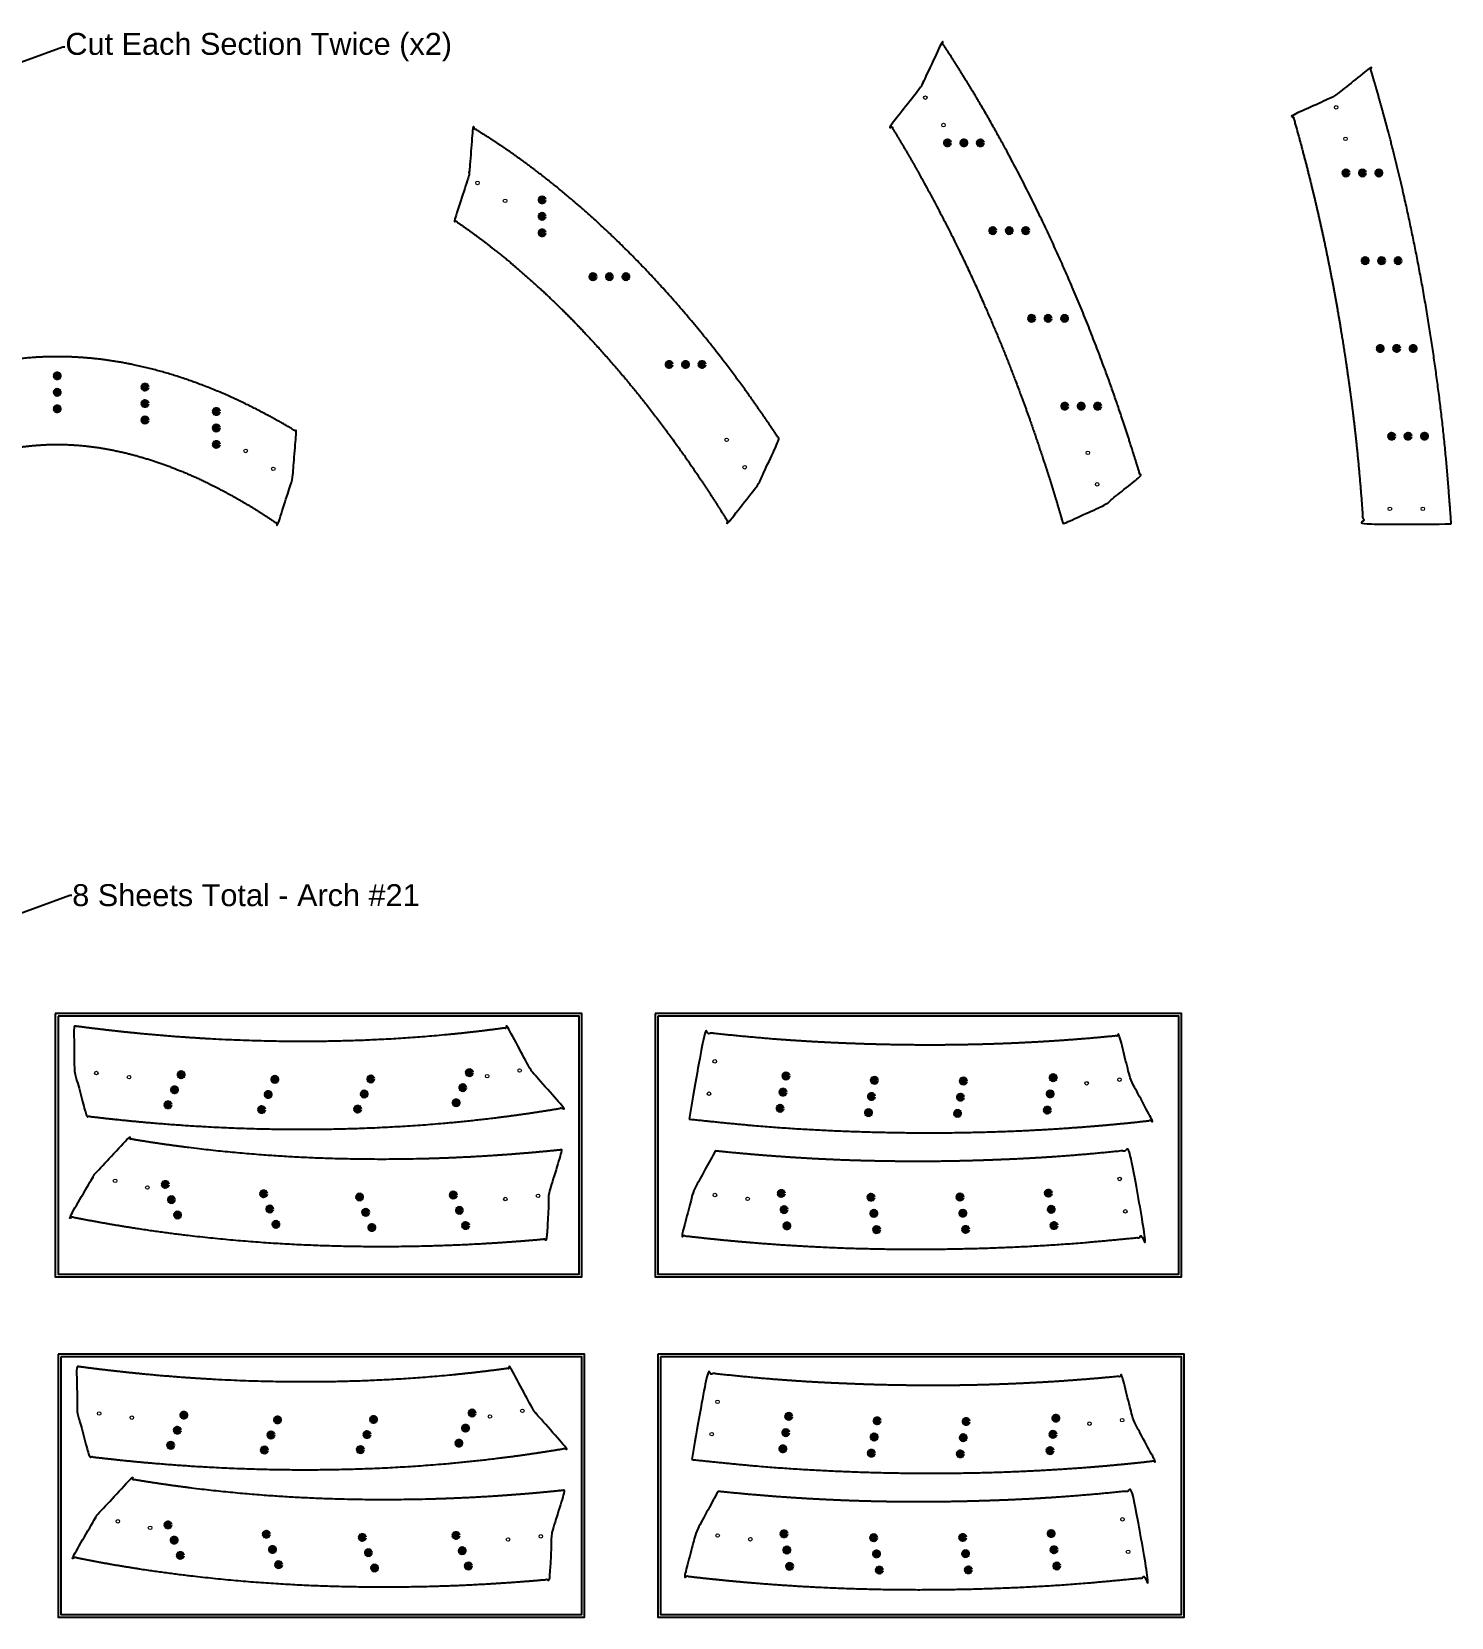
# Model space of a CAD drawing. Header units: inches. Extents: x 13 to 497, y 19 to 601.
# Drawn here: x 237.8 to 496.7, y 19 to 308.1 of the extents above; entities that cross this region are included whole.
import ezdxf
from ezdxf import colors
from ezdxf.entities.mleader import LeaderData, LeaderLine
from ezdxf.math import Vec2, Vec3

# ---------------------------------------------------------------- set-up
doc = ezdxf.new("R2010")
doc.units = ezdxf.units.IN
doc.header["$MEASUREMENT"] = 0
doc.header["$PDMODE"] = 32
doc.header["$PDSIZE"] = 1
for name, color, linetype, lineweight in [('Annotation', 7, 'Continuous', 9), ('Drilling', 3, 'Continuous', 13), ('Engrave', 4, 'Continuous', 50)]:
    doc.layers.add(name, color=color, linetype=linetype, lineweight=lineweight)
doc.layers.add('Cut Sheet', color=1, linetype='Continuous')
doc.styles.get("Standard").update_dxf_attribs({"font": 'Arial.ttf'})

# ---------------------------------------------------------------- blocks, each defined once
blk = doc.blocks.new('*U729')
at = {"layer": 'Engrave'}
blk.add_point((0, 0), dxfattribs=at)
blk = doc.blocks.new('*U730')
at = {"layer": 'Engrave', "color": 0, "linetype": 'ByBlock', "lineweight": -2, "transparency": 16777216}
for p in [(0, 0), (3, 0), (6, 0)]:
    blk.add_blockref('*U729', p, dxfattribs=at)
blk = doc.blocks.new('*U731')
at = {"layer": 'Engrave'}
blk.add_point((0, 0), dxfattribs=at)
blk = doc.blocks.new('*U732')
at = {"layer": 'Engrave', "color": 0, "linetype": 'ByBlock', "lineweight": -2, "transparency": 16777216}
for p in [(0, 0), (3, 0), (6, 0)]:
    blk.add_blockref('*U731', p, dxfattribs=at)
blk = doc.blocks.new('*U733')
at = {"layer": 'Engrave'}
blk.add_point((0, 0), dxfattribs=at)
blk = doc.blocks.new('*U734')
at = {"layer": 'Engrave', "color": 0, "linetype": 'ByBlock', "lineweight": -2, "transparency": 16777216}
for p in [(0, 0), (3, 0), (6, 0)]:
    blk.add_blockref('*U733', p, dxfattribs=at)
blk = doc.blocks.new('*U735')
at = {"layer": 'Engrave'}
blk.add_point((0, 0), dxfattribs=at)
blk = doc.blocks.new('*U736')
at = {"layer": 'Engrave', "color": 0, "linetype": 'ByBlock', "lineweight": -2, "transparency": 16777216}
for p in [(0, 0), (3, 0), (6, 0)]:
    blk.add_blockref('*U735', p, dxfattribs=at)
blk = doc.blocks.new('*U737')
at = {"layer": 'Engrave'}
blk.add_point((0, 0), dxfattribs=at)
blk = doc.blocks.new('*U738')
at = {"layer": 'Engrave', "color": 0, "linetype": 'ByBlock', "lineweight": -2, "transparency": 16777216}
for p in [(0, 0), (3, 0), (6, 0)]:
    blk.add_blockref('*U737', p, dxfattribs=at)
blk = doc.blocks.new('*U739')
at = {"layer": 'Engrave'}
blk.add_point((0, 0), dxfattribs=at)
blk = doc.blocks.new('*U740')
at = {"layer": 'Engrave', "color": 0, "linetype": 'ByBlock', "lineweight": -2, "transparency": 16777216}
for p in [(0, 0), (3, 0), (6, 0)]:
    blk.add_blockref('*U739', p, dxfattribs=at)
blk = doc.blocks.new('*U741')
at = {"layer": 'Engrave'}
blk.add_point((0, 0), dxfattribs=at)
blk = doc.blocks.new('*U742')
at = {"layer": 'Engrave', "color": 0, "linetype": 'ByBlock', "lineweight": -2, "transparency": 16777216}
for p in [(0, 0), (3, 0), (6, 0)]:
    blk.add_blockref('*U741', p, dxfattribs=at)
blk = doc.blocks.new('*U743')
at = {"layer": 'Engrave'}
blk.add_point((0, 0), dxfattribs=at)
blk = doc.blocks.new('*U744')
at = {"layer": 'Engrave', "color": 0, "linetype": 'ByBlock', "lineweight": -2, "transparency": 16777216}
for p in [(0, 0), (3, 0), (6, 0)]:
    blk.add_blockref('*U743', p, dxfattribs=at)
blk = doc.blocks.new('*U745')
at = {"layer": 'Engrave'}
blk.add_point((0, 0), dxfattribs=at)
blk = doc.blocks.new('*U746')
at = {"layer": 'Engrave', "color": 0, "linetype": 'ByBlock', "lineweight": -2, "transparency": 16777216}
for p in [(0, 0), (3, 0), (6, 0)]:
    blk.add_blockref('*U745', p, dxfattribs=at)
blk = doc.blocks.new('*U747')
at = {"layer": 'Engrave'}
blk.add_point((0, 0), dxfattribs=at)
blk = doc.blocks.new('*U748')
at = {"layer": 'Engrave', "color": 0, "linetype": 'ByBlock', "lineweight": -2, "transparency": 16777216}
for p in [(0, 0), (3, 0), (6, 0)]:
    blk.add_blockref('*U747', p, dxfattribs=at)
blk = doc.blocks.new('*U749')
at = {"layer": 'Engrave'}
blk.add_point((0, 0), dxfattribs=at)
blk = doc.blocks.new('*U750')
at = {"layer": 'Engrave', "color": 0, "linetype": 'ByBlock', "lineweight": -2, "transparency": 16777216}
for p in [(0, 0), (3, 0), (6, 0)]:
    blk.add_blockref('*U749', p, dxfattribs=at)
blk = doc.blocks.new('*U751')
at = {"layer": 'Engrave'}
blk.add_point((0, 0), dxfattribs=at)
blk = doc.blocks.new('*U752')
at = {"layer": 'Engrave', "color": 0, "linetype": 'ByBlock', "lineweight": -2, "transparency": 16777216}
for p in [(0, 0), (3, 0), (6, 0)]:
    blk.add_blockref('*U751', p, dxfattribs=at)
blk = doc.blocks.new('*U753')
at = {"layer": 'Engrave'}
blk.add_point((0, 0), dxfattribs=at)
blk = doc.blocks.new('*U754')
at = {"layer": 'Engrave', "color": 0, "linetype": 'ByBlock', "lineweight": -2, "transparency": 16777216}
for p in [(0, 0), (3, 0), (6, 0)]:
    blk.add_blockref('*U753', p, dxfattribs=at)
blk = doc.blocks.new('*U755')
at = {"layer": 'Engrave'}
blk.add_point((0, 0), dxfattribs=at)
blk = doc.blocks.new('*U756')
at = {"layer": 'Engrave', "color": 0, "linetype": 'ByBlock', "lineweight": -2, "transparency": 16777216}
for p in [(0, 0), (3, 0), (6, 0)]:
    blk.add_blockref('*U755', p, dxfattribs=at)
blk = doc.blocks.new('*U757')
at = {"layer": 'Engrave'}
blk.add_point((0, 0), dxfattribs=at)
blk = doc.blocks.new('*U758')
at = {"layer": 'Engrave', "color": 0, "linetype": 'ByBlock', "lineweight": -2, "transparency": 16777216}
for p in [(0, 0), (3, 0), (6, 0)]:
    blk.add_blockref('*U757', p, dxfattribs=at)
blk = doc.blocks.new('*U759')
at = {"layer": 'Engrave'}
blk.add_point((0, 0), dxfattribs=at)
blk = doc.blocks.new('*U760')
at = {"layer": 'Engrave', "color": 0, "linetype": 'ByBlock', "lineweight": -2, "transparency": 16777216}
for p in [(0, 0), (3, 0), (6, 0)]:
    blk.add_blockref('*U759', p, dxfattribs=at)
blk = doc.blocks.new('*U761')
at = {"layer": 'Engrave'}
blk.add_point((0, 0), dxfattribs=at)
blk = doc.blocks.new('*U762')
at = {"layer": 'Engrave', "color": 0, "linetype": 'ByBlock', "lineweight": -2, "transparency": 16777216}
for p in [(0, 0), (3, 0), (6, 0)]:
    blk.add_blockref('*U761', p, dxfattribs=at)
blk = doc.blocks.new('*U763')
at = {"layer": 'Engrave'}
blk.add_point((0, 0), dxfattribs=at)
blk = doc.blocks.new('*U764')
at = {"layer": 'Engrave', "color": 0, "linetype": 'ByBlock', "lineweight": -2, "transparency": 16777216}
for p in [(0, 0), (3, 0), (6, 0)]:
    blk.add_blockref('*U763', p, dxfattribs=at)
blk = doc.blocks.new('*U765')
at = {"layer": 'Engrave'}
blk.add_point((0, 0), dxfattribs=at)
blk = doc.blocks.new('*U766')
at = {"layer": 'Engrave', "color": 0, "linetype": 'ByBlock', "lineweight": -2, "transparency": 16777216}
for p in [(0, 0), (3, 0), (6, 0)]:
    blk.add_blockref('*U765', p, dxfattribs=at)
blk = doc.blocks.new('*U767')
at = {"layer": 'Engrave'}
blk.add_point((0, 0), dxfattribs=at)
blk = doc.blocks.new('*U768')
at = {"layer": 'Engrave', "color": 0, "linetype": 'ByBlock', "lineweight": -2, "transparency": 16777216}
for p in [(0, 0), (3, 0), (6, 0)]:
    blk.add_blockref('*U767', p, dxfattribs=at)
blk = doc.blocks.new('*U769')
at = {"layer": 'Engrave'}
blk.add_point((0, 0), dxfattribs=at)
blk = doc.blocks.new('*U770')
at = {"layer": 'Engrave', "color": 0, "linetype": 'ByBlock', "lineweight": -2, "transparency": 16777216}
for p in [(0, 0), (3, 0), (6, 0)]:
    blk.add_blockref('*U769', p, dxfattribs=at)
blk = doc.blocks.new('*U771')
at = {"layer": 'Engrave'}
blk.add_point((0, 0), dxfattribs=at)
blk = doc.blocks.new('*U772')
at = {"layer": 'Engrave', "color": 0, "linetype": 'ByBlock', "lineweight": -2, "transparency": 16777216}
for p in [(0, 0), (3, 0), (6, 0)]:
    blk.add_blockref('*U771', p, dxfattribs=at)
blk = doc.blocks.new('*U795')
at = {"layer": 'Engrave'}
blk.add_point((0, 0), dxfattribs=at)
blk = doc.blocks.new('*U796')
at = {"layer": 'Engrave', "color": 0, "linetype": 'ByBlock', "lineweight": -2, "transparency": 16777216}
for p in [(0, 0), (3, 0), (6, 0)]:
    blk.add_blockref('*U795', p, dxfattribs=at)
blk = doc.blocks.new('*U797')
at = {"layer": 'Engrave'}
blk.add_point((0, 0), dxfattribs=at)
blk = doc.blocks.new('*U798')
at = {"layer": 'Engrave', "color": 0, "linetype": 'ByBlock', "lineweight": -2, "transparency": 16777216}
for p in [(0, 0), (3, 0), (6, 0)]:
    blk.add_blockref('*U797', p, dxfattribs=at)
blk = doc.blocks.new('*U799')
at = {"layer": 'Engrave'}
blk.add_point((0, 0), dxfattribs=at)
blk = doc.blocks.new('*U800')
at = {"layer": 'Engrave', "color": 0, "linetype": 'ByBlock', "lineweight": -2, "transparency": 16777216}
for p in [(0, 0), (3, 0), (6, 0)]:
    blk.add_blockref('*U799', p, dxfattribs=at)
blk = doc.blocks.new('*U801')
at = {"layer": 'Engrave'}
blk.add_point((0, 0), dxfattribs=at)
blk = doc.blocks.new('*U802')
at = {"layer": 'Engrave', "color": 0, "linetype": 'ByBlock', "lineweight": -2, "transparency": 16777216}
for p in [(0, 0), (3, 0), (6, 0)]:
    blk.add_blockref('*U801', p, dxfattribs=at)
blk = doc.blocks.new('*U803')
at = {"layer": 'Engrave'}
blk.add_point((0, 0), dxfattribs=at)
blk = doc.blocks.new('*U804')
at = {"layer": 'Engrave', "color": 0, "linetype": 'ByBlock', "lineweight": -2, "transparency": 16777216}
for p in [(0, 0), (3, 0), (6, 0)]:
    blk.add_blockref('*U803', p, dxfattribs=at)
blk = doc.blocks.new('*U805')
at = {"layer": 'Engrave'}
blk.add_point((0, 0), dxfattribs=at)
blk = doc.blocks.new('*U806')
at = {"layer": 'Engrave', "color": 0, "linetype": 'ByBlock', "lineweight": -2, "transparency": 16777216}
for p in [(0, 0), (3, 0), (6, 0)]:
    blk.add_blockref('*U805', p, dxfattribs=at)
blk = doc.blocks.new('*U807')
at = {"layer": 'Engrave'}
blk.add_point((0, 0), dxfattribs=at)
blk = doc.blocks.new('*U808')
at = {"layer": 'Engrave', "color": 0, "linetype": 'ByBlock', "lineweight": -2, "transparency": 16777216}
for p in [(0, 0), (3, 0), (6, 0)]:
    blk.add_blockref('*U807', p, dxfattribs=at)
blk = doc.blocks.new('*U809')
at = {"layer": 'Engrave'}
blk.add_point((0, 0), dxfattribs=at)
blk = doc.blocks.new('*U810')
at = {"layer": 'Engrave', "color": 0, "linetype": 'ByBlock', "lineweight": -2, "transparency": 16777216}
for p in [(0, 0), (3, 0), (6, 0)]:
    blk.add_blockref('*U809', p, dxfattribs=at)
blk = doc.blocks.new('*U811')
at = {"layer": 'Engrave'}
blk.add_point((0, 0), dxfattribs=at)
blk = doc.blocks.new('*U812')
at = {"layer": 'Engrave', "color": 0, "linetype": 'ByBlock', "lineweight": -2, "transparency": 16777216}
for p in [(0, 0), (3, 0), (6, 0)]:
    blk.add_blockref('*U811', p, dxfattribs=at)
blk = doc.blocks.new('*U813')
at = {"layer": 'Engrave'}
blk.add_point((0, 0), dxfattribs=at)
blk = doc.blocks.new('*U814')
at = {"layer": 'Engrave', "color": 0, "linetype": 'ByBlock', "lineweight": -2, "transparency": 16777216}
for p in [(0, 0), (3, 0), (6, 0)]:
    blk.add_blockref('*U813', p, dxfattribs=at)
blk = doc.blocks.new('*U815')
at = {"layer": 'Engrave'}
blk.add_point((0, 0), dxfattribs=at)
blk = doc.blocks.new('*U816')
at = {"layer": 'Engrave', "color": 0, "linetype": 'ByBlock', "lineweight": -2, "transparency": 16777216}
for p in [(0, 0), (3, 0), (6, 0)]:
    blk.add_blockref('*U815', p, dxfattribs=at)
blk = doc.blocks.new('*U817')
at = {"layer": 'Engrave'}
blk.add_point((0, 0), dxfattribs=at)
blk = doc.blocks.new('*U818')
at = {"layer": 'Engrave', "color": 0, "linetype": 'ByBlock', "lineweight": -2, "transparency": 16777216}
for p in [(0, 0), (3, 0), (6, 0)]:
    blk.add_blockref('*U817', p, dxfattribs=at)
blk = doc.blocks.new('*U819')
at = {"layer": 'Engrave'}
blk.add_point((0, 0), dxfattribs=at)
blk = doc.blocks.new('*U820')
at = {"layer": 'Engrave', "color": 0, "linetype": 'ByBlock', "lineweight": -2, "transparency": 16777216}
for p in [(0, 0), (3, 0), (6, 0)]:
    blk.add_blockref('*U819', p, dxfattribs=at)
blk = doc.blocks.new('*U821')
at = {"layer": 'Engrave'}
blk.add_point((0, 0), dxfattribs=at)
blk = doc.blocks.new('*U822')
at = {"layer": 'Engrave', "color": 0, "linetype": 'ByBlock', "lineweight": -2, "transparency": 16777216}
for p in [(0, 0), (3, 0), (6, 0)]:
    blk.add_blockref('*U821', p, dxfattribs=at)
blk = doc.blocks.new('*U823')
at = {"layer": 'Engrave'}
blk.add_point((0, 0), dxfattribs=at)
blk = doc.blocks.new('*U824')
at = {"layer": 'Engrave', "color": 0, "linetype": 'ByBlock', "lineweight": -2, "transparency": 16777216}
for p in [(0, 0), (3, 0), (6, 0)]:
    blk.add_blockref('*U823', p, dxfattribs=at)
blk = doc.blocks.new('*U825')
at = {"layer": 'Engrave'}
blk.add_point((0, 0), dxfattribs=at)
blk = doc.blocks.new('*U826')
at = {"layer": 'Engrave', "color": 0, "linetype": 'ByBlock', "lineweight": -2, "transparency": 16777216}
for p in [(0, 0), (3, 0), (6, 0)]:
    blk.add_blockref('*U825', p, dxfattribs=at)
blk = doc.blocks.new('*U849')
at = {"layer": 'Engrave'}
blk.add_point((0, 0), dxfattribs=at)
blk = doc.blocks.new('*U850')
at = {"layer": 'Engrave', "color": 0, "linetype": 'ByBlock', "lineweight": -2, "transparency": 16777216}
for p in [(0, 0), (3, 0), (6, 0)]:
    blk.add_blockref('*U849', p, dxfattribs=at)
blk = doc.blocks.new('*U851')
at = {"layer": 'Engrave'}
blk.add_point((0, 0), dxfattribs=at)
blk = doc.blocks.new('*U852')
at = {"layer": 'Engrave', "color": 0, "linetype": 'ByBlock', "lineweight": -2, "transparency": 16777216}
for p in [(0, 0), (3, 0), (6, 0)]:
    blk.add_blockref('*U851', p, dxfattribs=at)
blk = doc.blocks.new('*U853')
at = {"layer": 'Engrave'}
blk.add_point((0, 0), dxfattribs=at)
blk = doc.blocks.new('*U854')
at = {"layer": 'Engrave', "color": 0, "linetype": 'ByBlock', "lineweight": -2, "transparency": 16777216}
for p in [(0, 0), (3, 0), (6, 0)]:
    blk.add_blockref('*U853', p, dxfattribs=at)
blk = doc.blocks.new('*U855')
at = {"layer": 'Engrave'}
blk.add_point((0, 0), dxfattribs=at)
blk = doc.blocks.new('*U856')
at = {"layer": 'Engrave', "color": 0, "linetype": 'ByBlock', "lineweight": -2, "transparency": 16777216}
for p in [(0, 0), (3, 0), (6, 0)]:
    blk.add_blockref('*U855', p, dxfattribs=at)
blk = doc.blocks.new('*U857')
at = {"layer": 'Engrave'}
blk.add_point((0, 0), dxfattribs=at)
blk = doc.blocks.new('*U858')
at = {"layer": 'Engrave', "color": 0, "linetype": 'ByBlock', "lineweight": -2, "transparency": 16777216}
for p in [(0, 0), (3, 0), (6, 0)]:
    blk.add_blockref('*U857', p, dxfattribs=at)
blk = doc.blocks.new('*U859')
at = {"layer": 'Engrave'}
blk.add_point((0, 0), dxfattribs=at)
blk = doc.blocks.new('*U860')
at = {"layer": 'Engrave', "color": 0, "linetype": 'ByBlock', "lineweight": -2, "transparency": 16777216}
for p in [(0, 0), (3, 0), (6, 0)]:
    blk.add_blockref('*U859', p, dxfattribs=at)
blk = doc.blocks.new('*U861')
at = {"layer": 'Engrave'}
blk.add_point((0, 0), dxfattribs=at)
blk = doc.blocks.new('*U862')
at = {"layer": 'Engrave', "color": 0, "linetype": 'ByBlock', "lineweight": -2, "transparency": 16777216}
for p in [(0, 0), (3, 0), (6, 0)]:
    blk.add_blockref('*U861', p, dxfattribs=at)
blk = doc.blocks.new('*U863')
at = {"layer": 'Engrave'}
blk.add_point((0, 0), dxfattribs=at)
blk = doc.blocks.new('*U864')
at = {"layer": 'Engrave', "color": 0, "linetype": 'ByBlock', "lineweight": -2, "transparency": 16777216}
for p in [(0, 0), (3, 0), (6, 0)]:
    blk.add_blockref('*U863', p, dxfattribs=at)

msp = doc.modelspace()

# ---------------------------------------------------------------- linework, layer by layer
for points, weights, knots in [([(399.9, 297.95), (399.95, 298.01), (399.99, 298.07), (400.02, 298.14), (401.27, 300.81), (402.52, 303.48), (403.76, 306.16), (407.24, 300.88), (413.05, 291.29), (421.03, 276.11), (427.62, 261.71), (433.9, 245.84), (437.73, 234.49), (439.76, 227.82), (440.01, 226.99), (437.86, 225.28), (435.72, 223.58), (433.57, 221.88), (433.5, 221.83), (433.44, 221.78), (433.36, 221.75), (430.87, 220.61), (428.37, 219.47), (425.88, 218.33), (425.15, 220.87), (424.4, 223.4), (421.66, 232.15), (419.53, 238.31), (411.96, 258.15), (405.74, 271.5), (397.19, 286.46), (395.84, 288.73), (394.46, 290.97), (396.27, 293.3), (398.09, 295.62), (399.9, 297.95)], [1, 0.995781402506, 0.995781402506, 1, 1, 1, 1, 1, 1, 1, 1, 1, 1, 1, 1, 1, 1, 1, 0.995129657293, 0.995129657293, 1, 1, 1, 1, 1, 1, 1, 1, 1, 1, 1, 1, 1, 1, 1, 1], [0, 0, 0, 0, 0.225115, 0.225115, 0.225115, 1.225115, 1.225115, 1.225115, 31.127577, 54.258525, 82.40915, 106.071699, 135.020529, 139.104481, 139.104481, 139.104481, 140.104481, 140.104481, 140.104481, 140.34638, 140.34638, 140.34638, 141.34638, 141.34638, 141.34638, 154.451564, 154.451564, 186.87255, 186.87255, 260.215831, 260.215831, 273.495804, 273.495804, 273.495804, 274.495804, 274.495804, 274.495804, 274.495804]), ([(496.66, 218.33), (491.31, 218.33), (485.97, 218.33), (480.62, 218.33), (480.42, 220.97), (480.23, 223.58), (479.91, 227.29), (479.81, 228.43), (479.58, 230.82), (479.45, 232.07), (479.18, 234.58), (479.04, 235.83), (478.66, 239.03), (478.41, 240.98), (477.7, 246.2), (477.22, 249.45), (476.17, 255.93), (475.6, 259.16), (474.38, 265.59), (473.72, 268.8), (472.32, 275.2), (471.57, 278.38), (469.84, 285.34), (468.83, 289.1), (467.76, 292.84), (470.26, 293.98), (472.75, 295.12), (475.24, 296.27), (475.32, 296.3), (475.39, 296.34), (475.45, 296.39), (477.6, 298.1), (479.75, 299.8), (481.89, 301.51), (483.13, 297.38), (485.69, 288.24), (488.9, 274.73), (491.75, 260.2), (493.95, 246.08), (495.66, 231.84), (496.33, 222.75), (496.66, 218.33)], [1, 1, 1, 1, 1, 1, 1, 1, 1, 1, 1, 1, 1, 1, 1, 1, 1, 1, 1, 1, 1, 1, 1, 1, 1, 1, 1, 1, 0.995129657293, 0.995129657293, 1, 1, 1, 1, 1, 1, 1, 1, 1, 1, 1, 1], [0, 0, 0, 0, 1, 1, 1, 13.616867, 13.616867, 19.307317, 19.307317, 25.593788, 25.593788, 31.880259, 31.880259, 41.569692, 41.569692, 57.780185, 57.780185, 73.990678, 73.990678, 90.201171, 90.201171, 106.411663, 106.411663, 125.727465, 125.727465, 125.727465, 126.727465, 126.727465, 126.727465, 126.969365, 126.969365, 126.969365, 127.969365, 127.969365, 127.969365, 148.346557, 172.92134, 193.688584, 218.413529, 240.600613, 261.573956, 261.573956, 261.573956, 261.573956]), ([(317.52, 281.84), (317.55, 281.91), (317.56, 281.99), (317.57, 282.06), (317.8, 284.9), (318.02, 287.74), (318.25, 290.57), (320.12, 289.44), (325.31, 286.1), (333.19, 280.22), (343.44, 271.33), (353.82, 260.66), (364.34, 247.87), (370.74, 238.89), (373.92, 234.09), (374.14, 233.75), (372.89, 231.08), (371.64, 228.41), (370.39, 225.74), (370.36, 225.67), (370.32, 225.61), (370.28, 225.55), (368.46, 223.22), (366.65, 220.9), (364.84, 218.57), (362.41, 222.51), (359.89, 226.38), (353.12, 236.08), (348.72, 241.78), (341.16, 250.54), (338.15, 253.79), (331.94, 259.98), (328.74, 262.93), (323.65, 267.2), (321.84, 268.65), (318.33, 271.31), (316.62, 272.54), (314.9, 273.71), (315.77, 276.42), (316.65, 279.13), (317.52, 281.84)], [1, 0.995471879, 0.995471879, 1, 1, 1, 1, 1, 1, 1, 1, 1, 1, 1, 1, 1, 1, 1, 1, 0.995781402506, 0.995781402506, 1, 1, 1, 1, 1, 1, 1, 1, 1, 1, 1, 1, 1, 1, 1, 1, 1, 1, 1, 1], [0, 0, 0, 0, 0.233236, 0.233236, 0.233236, 1.233236, 1.233236, 1.233236, 11.587545, 30.418275, 47.728379, 75.804449, 100.760468, 126.079533, 127.996088, 127.996088, 127.996088, 128.996088, 128.996088, 128.996088, 129.221203, 129.221203, 129.221203, 130.221203, 130.221203, 130.221203, 153.544152, 153.544152, 190.147074, 190.147074, 212.920971, 212.920971, 235.694868, 235.694868, 247.894279, 247.894279, 259.123936, 259.123936, 259.123936, 260.123936, 260.123936, 260.123936, 260.123936]), ([(201.55, 226.84), (201.54, 226.92), (201.53, 226.99), (201.51, 227.07), (200.63, 229.77), (199.75, 232.48), (198.88, 235.19), (200.91, 236.42), (206.08, 239.34), (213.82, 242.93), (223.49, 246.32), (232.6, 248.33), (239.49, 248.81), (242.28, 248.83), (242.47, 248.83), (242.66, 248.83), (245.45, 248.81), (252.34, 248.33), (261.45, 246.32), (271.13, 242.93), (278.86, 239.34), (284.03, 236.42), (286.07, 235.19), (285.84, 232.35), (285.61, 229.51), (285.39, 226.68), (285.38, 226.6), (285.36, 226.52), (285.34, 226.45), (284.46, 223.74), (283.59, 221.04), (282.71, 218.33), (282.56, 218.43), (282.41, 218.53), (278.95, 220.86), (275.57, 222.89), (268.67, 226.47), (265.17, 228.02), (258.14, 230.51), (254.6, 231.47), (249.75, 232.3), (248.4, 232.48), (245.69, 232.73), (244.33, 232.81), (242.81, 232.83), (242.64, 232.83), (242.47, 232.83), (242.3, 232.83), (242.13, 232.83), (240.61, 232.81), (239.26, 232.73), (236.55, 232.48), (235.19, 232.3), (230.34, 231.47), (226.8, 230.51), (219.77, 228.02), (216.27, 226.47), (209.38, 222.89), (205.99, 220.86), (202.53, 218.53), (202.38, 218.43), (202.23, 218.33), (202, 221.16), (201.78, 224), (201.55, 226.84)], [1, 0.995471879, 0.995471879, 1, 1, 1, 1, 1, 1, 1, 1, 1, 1, 1, 1, 1, 1, 1, 1, 1, 1, 1, 1, 1, 1, 1, 0.995471879, 0.995471879, 1, 1, 1, 1, 1, 1, 1, 1, 1, 1, 1, 1, 1, 1, 1, 1, 1, 1, 1, 1, 1, 1, 1, 1, 1, 1, 1, 1, 1, 1, 1, 1, 1, 1, 1, 1, 1], [0, 0, 0, 0, 0.233236, 0.233236, 0.233236, 1.233236, 1.233236, 1.233236, 12.507361, 29.295636, 41.547369, 60.980989, 73.259503, 74.171968, 74.171968, 74.171968, 75.084434, 87.362947, 106.796567, 119.0483, 135.836575, 147.1107, 147.1107, 147.1107, 148.1107, 148.1107, 148.1107, 148.343936, 148.343936, 148.343936, 149.343936, 149.343936, 149.343936, 150.313691, 150.313691, 171.830963, 171.830963, 193.348235, 193.348235, 214.865506, 214.865506, 223.302865, 223.302865, 231.740223, 231.740223, 232.792161, 232.792161, 232.792161, 233.8441, 233.8441, 242.281458, 242.281458, 250.718817, 250.718817, 272.236088, 272.236088, 293.75336, 293.75336, 315.270632, 315.270632, 316.240387, 316.240387, 316.240387, 317.240387, 317.240387, 317.240387, 317.240387]), ([(328.86, 118.72), (328.89, 118.66), (328.93, 118.6), (328.98, 118.54), (330.93, 116.33), (332.88, 114.11), (334.83, 111.9), (328.6, 110.83), (317.49, 109.34), (300.38, 108.11), (284.55, 107.83), (267.49, 108.43), (255.56, 109.46), (248.63, 110.28), (247.77, 110.38), (247.07, 113.03), (246.37, 115.68), (245.67, 118.33), (245.65, 118.41), (245.63, 118.49), (245.63, 118.57), (245.59, 121.31), (245.54, 124.06), (245.49, 126.8), (248.11, 126.45), (250.73, 126.13), (259.85, 125.13), (266.35, 124.62), (287.56, 123.61), (302.28, 123.96), (319.41, 125.81), (322.03, 126.14), (324.64, 126.5), (326.05, 123.91), (327.45, 121.32), (328.86, 118.72)], [1, 0.995781402506, 0.995781402506, 1, 1, 1, 1, 1, 1, 1, 1, 1, 1, 1, 1, 1, 1, 1, 0.995129657293, 0.995129657293, 1, 1, 1, 1, 1, 1, 1, 1, 1, 1, 1, 1, 1, 1, 1, 1], [0, 0, 0, 0, 0.225115, 0.225115, 0.225115, 1.225115, 1.225115, 1.225115, 31.127577, 54.258525, 82.40915, 106.071699, 135.020529, 139.104481, 139.104481, 139.104481, 140.104481, 140.104481, 140.104481, 140.34638, 140.34638, 140.34638, 141.34638, 141.34638, 141.34638, 154.451564, 154.451564, 186.87255, 186.87255, 260.215831, 260.215831, 273.495804, 273.495804, 273.495804, 274.495804, 274.495804, 274.495804, 274.495804]), ([(357.67, 109.82), (358.62, 115.08), (359.57, 120.35), (360.52, 125.61), (363.15, 125.33), (365.75, 125.07), (369.46, 124.72), (370.6, 124.62), (372.99, 124.41), (374.24, 124.32), (376.76, 124.14), (378.02, 124.06), (381.24, 123.87), (383.2, 123.77), (388.46, 123.54), (391.75, 123.44), (398.31, 123.32), (401.59, 123.3), (408.13, 123.37), (411.41, 123.44), (417.95, 123.69), (421.22, 123.86), (428.38, 124.33), (432.26, 124.66), (436.13, 125.05), (436.81, 122.39), (437.49, 119.73), (438.17, 117.08), (438.19, 117), (438.22, 116.92), (438.26, 116.85), (439.56, 114.43), (440.85, 112.02), (442.15, 109.6), (437.87, 109.11), (428.42, 108.22), (414.55, 107.46), (399.75, 107.23), (385.46, 107.57), (371.14, 108.41), (362.08, 109.36), (357.67, 109.82)], [1, 1, 1, 1, 1, 1, 1, 1, 1, 1, 1, 1, 1, 1, 1, 1, 1, 1, 1, 1, 1, 1, 1, 1, 1, 1, 1, 1, 0.995129657293, 0.995129657293, 1, 1, 1, 1, 1, 1, 1, 1, 1, 1, 1, 1], [0, 0, 0, 0, 1, 1, 1, 13.616867, 13.616867, 19.307317, 19.307317, 25.593788, 25.593788, 31.880259, 31.880259, 41.569692, 41.569692, 57.780185, 57.780185, 73.990678, 73.990678, 90.201171, 90.201171, 106.411663, 106.411663, 125.727465, 125.727465, 125.727465, 126.727465, 126.727465, 126.727465, 126.969365, 126.969365, 126.969365, 127.969365, 127.969365, 127.969365, 148.346557, 172.92134, 193.688584, 218.413529, 240.600613, 261.573956, 261.573956, 261.573956, 261.573956]), ([(249.35, 99.84), (249.29, 99.79), (249.25, 99.73), (249.21, 99.66), (247.73, 97.11), (246.25, 94.56), (244.77, 92.01), (250.96, 90.76), (262.03, 88.95), (279.09, 87.21), (294.91, 86.47), (311.97, 86.57), (323.94, 87.25), (330.89, 87.86), (331.75, 87.94), (331.87, 90.68), (332, 93.42), (332.13, 96.16), (332.13, 96.24), (332.14, 96.32), (332.17, 96.39), (332.95, 99.02), (333.73, 101.65), (334.5, 104.28), (331.88, 104.01), (329.25, 103.77), (320.11, 103.04), (313.6, 102.71), (292.36, 102.33), (277.66, 103.11), (260.59, 105.47), (257.98, 105.87), (255.38, 106.31), (253.37, 104.15), (251.36, 102), (249.35, 99.84)], [1, 0.995781402506, 0.995781402506, 1, 1, 1, 1, 1, 1, 1, 1, 1, 1, 1, 1, 1, 1, 1, 0.995129657293, 0.995129657293, 1, 1, 1, 1, 1, 1, 1, 1, 1, 1, 1, 1, 1, 1, 1, 1], [0, 0, 0, 0, 0.225115, 0.225115, 0.225115, 1.225115, 1.225115, 1.225115, 31.127577, 54.258525, 82.40915, 106.071699, 135.020529, 139.104481, 139.104481, 139.104481, 140.104481, 140.104481, 140.104481, 140.34638, 140.34638, 140.34638, 141.34638, 141.34638, 141.34638, 154.451564, 154.451564, 186.87255, 186.87255, 260.215831, 260.215831, 273.495804, 273.495804, 273.495804, 274.495804, 274.495804, 274.495804, 274.495804]), ([(362.46, 104.02), (366.33, 103.61), (370.21, 103.27), (377.36, 102.75), (380.63, 102.57), (387.17, 102.28), (390.45, 102.19), (396.99, 102.09), (400.27, 102.08), (406.83, 102.16), (410.12, 102.25), (415.38, 102.45), (417.34, 102.53), (420.56, 102.71), (421.82, 102.78), (424.34, 102.94), (425.59, 103.03), (427.99, 103.22), (429.13, 103.32), (432.84, 103.64), (435.44, 103.9), (438.08, 104.16), (438.99, 98.89), (439.91, 93.62), (440.83, 88.35), (436.42, 87.92), (427.35, 87.02), (413.03, 86.26), (398.73, 86), (383.94, 86.31), (370.08, 87.15), (360.63, 88.1), (356.35, 88.61), (357.05, 91.27), (357.74, 93.92), (358.44, 96.57), (358.46, 96.65), (358.49, 96.72), (358.53, 96.8), (359.84, 99.2), (361.15, 101.61), (362.46, 104.02)], [1, 1, 1, 1, 1, 1, 1, 1, 1, 1, 1, 1, 1, 1, 1, 1, 1, 1, 1, 1, 1, 1, 1, 1, 1, 1, 1, 1, 1, 1, 1, 1, 1, 1, 1, 1, 0.995129657293, 0.995129657293, 1, 1, 1, 1], [0, 0, 0, 0, 19.315802, 19.315802, 35.526294, 35.526294, 51.736787, 51.736787, 67.94728, 67.94728, 84.157773, 84.157773, 93.847206, 93.847206, 100.133677, 100.133677, 106.420148, 106.420148, 112.110598, 112.110598, 124.727465, 124.727465, 124.727465, 125.727465, 125.727465, 125.727465, 146.700808, 168.887893, 193.612837, 214.380081, 238.954865, 259.332057, 259.332057, 259.332057, 260.332057, 260.332057, 260.332057, 260.573956, 260.573956, 260.573956, 261.573956, 261.573956, 261.573956, 261.573956]), ([(329.36, 56.65), (329.39, 56.59), (329.43, 56.52), (329.48, 56.47), (331.43, 54.25), (333.38, 52.04), (335.33, 49.83), (329.1, 48.76), (317.99, 47.27), (300.88, 46.03), (285.05, 45.76), (267.99, 46.36), (256.06, 47.39), (249.13, 48.2), (248.27, 48.31), (247.57, 50.96), (246.87, 53.61), (246.17, 56.26), (246.15, 56.34), (246.13, 56.42), (246.13, 56.5), (246.09, 59.24), (246.04, 61.98), (245.99, 64.73), (248.61, 64.38), (251.23, 64.06), (260.35, 63.06), (266.85, 62.54), (288.06, 61.54), (302.78, 61.89), (319.91, 63.74), (322.53, 64.06), (325.14, 64.43), (326.55, 61.84), (327.95, 59.24), (329.36, 56.65)], [1, 0.995781402506, 0.995781402506, 1, 1, 1, 1, 1, 1, 1, 1, 1, 1, 1, 1, 1, 1, 1, 0.995129657293, 0.995129657293, 1, 1, 1, 1, 1, 1, 1, 1, 1, 1, 1, 1, 1, 1, 1, 1], [0, 0, 0, 0, 0.225115, 0.225115, 0.225115, 1.225115, 1.225115, 1.225115, 31.127577, 54.258525, 82.40915, 106.071699, 135.020529, 139.104481, 139.104481, 139.104481, 140.104481, 140.104481, 140.104481, 140.34638, 140.34638, 140.34638, 141.34638, 141.34638, 141.34638, 154.451564, 154.451564, 186.87255, 186.87255, 260.215831, 260.215831, 273.495804, 273.495804, 273.495804, 274.495804, 274.495804, 274.495804, 274.495804]), ([(358.17, 47.75), (359.12, 53.01), (360.07, 58.27), (361.02, 63.54), (363.65, 63.26), (366.25, 62.99), (369.96, 62.64), (371.1, 62.54), (373.49, 62.34), (374.74, 62.24), (377.26, 62.07), (378.52, 61.98), (381.74, 61.79), (383.7, 61.7), (388.96, 61.47), (392.25, 61.36), (398.81, 61.25), (402.09, 61.23), (408.63, 61.29), (411.91, 61.37), (418.45, 61.62), (421.72, 61.79), (428.88, 62.26), (432.76, 62.58), (436.63, 62.97), (437.31, 60.32), (437.99, 57.66), (438.67, 55), (438.69, 54.92), (438.72, 54.85), (438.76, 54.78), (440.06, 52.36), (441.35, 49.94), (442.65, 47.53), (438.37, 47.04), (428.92, 46.14), (415.05, 45.39), (400.25, 45.16), (385.96, 45.5), (371.64, 46.34), (362.58, 47.29), (358.17, 47.75)], [1, 1, 1, 1, 1, 1, 1, 1, 1, 1, 1, 1, 1, 1, 1, 1, 1, 1, 1, 1, 1, 1, 1, 1, 1, 1, 1, 1, 0.995129657293, 0.995129657293, 1, 1, 1, 1, 1, 1, 1, 1, 1, 1, 1, 1], [0, 0, 0, 0, 1, 1, 1, 13.616867, 13.616867, 19.307317, 19.307317, 25.593788, 25.593788, 31.880259, 31.880259, 41.569692, 41.569692, 57.780185, 57.780185, 73.990678, 73.990678, 90.201171, 90.201171, 106.411663, 106.411663, 125.727465, 125.727465, 125.727465, 126.727465, 126.727465, 126.727465, 126.969365, 126.969365, 126.969365, 127.969365, 127.969365, 127.969365, 148.346557, 172.92134, 193.688584, 218.413529, 240.600613, 261.573956, 261.573956, 261.573956, 261.573956]), ([(249.85, 37.77), (249.79, 37.71), (249.75, 37.65), (249.71, 37.59), (248.23, 35.04), (246.75, 32.49), (245.27, 29.94), (251.46, 28.68), (262.53, 26.88), (279.59, 25.13), (295.41, 24.4), (312.47, 24.5), (324.44, 25.18), (331.39, 25.79), (332.25, 25.86), (332.37, 28.6), (332.5, 31.34), (332.63, 34.08), (332.63, 34.16), (332.64, 34.24), (332.67, 34.32), (333.45, 36.95), (334.23, 39.58), (335, 42.21), (332.38, 41.94), (329.75, 41.69), (320.61, 40.96), (314.1, 40.64), (292.86, 40.26), (278.16, 41.04), (261.09, 43.39), (258.48, 43.79), (255.88, 44.24), (253.87, 42.08), (251.86, 39.92), (249.85, 37.77)], [1, 0.995781402506, 0.995781402506, 1, 1, 1, 1, 1, 1, 1, 1, 1, 1, 1, 1, 1, 1, 1, 0.995129657293, 0.995129657293, 1, 1, 1, 1, 1, 1, 1, 1, 1, 1, 1, 1, 1, 1, 1, 1], [0, 0, 0, 0, 0.225115, 0.225115, 0.225115, 1.225115, 1.225115, 1.225115, 31.127577, 54.258525, 82.40915, 106.071699, 135.020529, 139.104481, 139.104481, 139.104481, 140.104481, 140.104481, 140.104481, 140.34638, 140.34638, 140.34638, 141.34638, 141.34638, 141.34638, 154.451564, 154.451564, 186.87255, 186.87255, 260.215831, 260.215831, 273.495804, 273.495804, 273.495804, 274.495804, 274.495804, 274.495804, 274.495804]), ([(362.96, 41.95), (366.83, 41.54), (370.71, 41.19), (377.86, 40.68), (381.13, 40.49), (387.67, 40.21), (390.95, 40.11), (397.49, 40.01), (400.77, 40.01), (407.33, 40.09), (410.62, 40.18), (415.88, 40.37), (417.84, 40.46), (421.06, 40.63), (422.32, 40.71), (424.84, 40.87), (426.09, 40.96), (428.49, 41.15), (429.63, 41.24), (433.34, 41.57), (435.94, 41.82), (438.58, 42.09), (439.49, 36.82), (440.41, 31.55), (441.33, 26.28), (436.92, 25.84), (427.85, 24.95), (413.53, 24.19), (399.23, 23.93), (384.44, 24.24), (370.58, 25.08), (361.13, 26.03), (356.85, 26.54), (357.55, 29.19), (358.24, 31.85), (358.94, 34.5), (358.96, 34.58), (358.99, 34.65), (359.03, 34.72), (360.34, 37.13), (361.65, 39.54), (362.96, 41.95)], [1, 1, 1, 1, 1, 1, 1, 1, 1, 1, 1, 1, 1, 1, 1, 1, 1, 1, 1, 1, 1, 1, 1, 1, 1, 1, 1, 1, 1, 1, 1, 1, 1, 1, 1, 1, 0.995129657293, 0.995129657293, 1, 1, 1, 1], [0, 0, 0, 0, 19.315802, 19.315802, 35.526294, 35.526294, 51.736787, 51.736787, 67.94728, 67.94728, 84.157773, 84.157773, 93.847206, 93.847206, 100.133677, 100.133677, 106.420148, 106.420148, 112.110598, 112.110598, 124.727465, 124.727465, 124.727465, 125.727465, 125.727465, 125.727465, 146.700808, 168.887893, 193.612837, 214.380081, 238.954865, 259.332057, 259.332057, 259.332057, 260.332057, 260.332057, 260.332057, 260.573956, 260.573956, 260.573956, 261.573956, 261.573956, 261.573956, 261.573956])]:
    msp.add_rational_spline(points, weights, degree=3, knots=knots)
at = {"layer": 'Cut Sheet'}
for points in [[(242.12, 129.06), (242.12, 81.06), (338.12, 81.06), (338.12, 129.06)], [(242.62, 128.56), (242.62, 81.56), (337.62, 81.56), (337.62, 128.56)], [(351.47, 129.06), (351.47, 81.06), (447.47, 81.06), (447.47, 129.06)], [(351.97, 128.56), (351.97, 81.56), (446.97, 81.56), (446.97, 128.56)], [(242.62, 66.99), (242.62, 18.99), (338.62, 18.99), (338.62, 66.99)], [(351.97, 66.99), (351.97, 18.99), (447.97, 18.99), (447.97, 66.99)], [(243.12, 66.49), (243.12, 19.49), (338.12, 19.49), (338.12, 66.49)], [(352.47, 66.49), (352.47, 19.49), (447.47, 19.49), (447.47, 66.49)]]:
    msp.add_lwpolyline(points, close=True, dxfattribs=at)
at = {"layer": 'Drilling'}
for centre, radius in [((400.77, 296.06), 0.323), ((475.68, 294.3), 0.323), ((404.07, 291.05), 0.323), ((477.37, 288.54), 0.323), ((319.09, 280.51), 0.323), ((324.13, 277.25), 0.323), ((276.83, 231.65), 0.323), ((364.53, 233.67), 0.323), ((430.4, 231.29), 0.323), ((281.87, 228.39), 0.323), ((367.83, 228.67), 0.323), ((432.1, 225.54), 0.323), ((485.47, 221.08), 0.323), ((491.47, 221.08), 0.323), ((249.61, 118.21), 0.322), ((326.78, 118.69), 0.322), ((362.36, 120.35), 0.323), ((255.56, 117.47), 0.322), ((320.87, 117.66), 0.322), ((430.19, 116.35), 0.323), ((436.16, 117), 0.323), ((361.3, 114.45), 0.323), ((253.02, 98.56), 0.323), ((436.2, 98.91), 0.323), ((258.9, 97.36), 0.323), ((324.17, 95.25), 0.323), ((330.14, 95.82), 0.323), ((362.39, 95.98), 0.323), ((368.35, 95.29), 0.323), ((437.23, 93), 0.323), ((362.86, 58.28), 0.323), ((250.11, 56.14), 0.322), ((256.06, 55.39), 0.322), ((321.37, 55.59), 0.322), ((327.28, 56.62), 0.322), ((436.66, 54.92), 0.323), ((361.8, 52.37), 0.323), ((430.69, 54.28), 0.323), ((253.52, 36.49), 0.323), ((259.4, 35.29), 0.323), ((436.7, 36.84), 0.323), ((324.67, 33.18), 0.323), ((330.64, 33.75), 0.323), ((362.89, 33.9), 0.323), ((368.85, 33.22), 0.323), ((437.73, 30.93), 0.323)]:
    msp.add_circle(centre, radius, dxfattribs=at)

# ---------------------------------------------------------------- block references
at = {"layer": 'Engrave', "xscale": -1}
for name, p in [('*U748', (410.79, 287.81)), ('*U756', (483.46, 282.33)), ('*U746', (419.06, 271.81)), ('*U754', (486.96, 266.33)), ('*U738', (346.16, 263.41)), ('*U744', (426.14, 255.81)), ('*U752', (489.71, 250.33)), ('*U736', (360.04, 247.41)), ('*U742', (432.18, 239.81)), ('*U750', (491.78, 234.33))]:
    msp.add_blockref(name, p, dxfattribs=at)
for name, p, rotation in [('*U740', (330.88, 277.41), 90), ('*U734', (258.47, 243.28), 90), ('*U732', (271.47, 238.83), 90), ('*U802', (315.21, 112.8), 246.3976192570367), ('*U796', (262.66, 112.42), 246.3976192570367), ('*U798', (279.74, 111.56), 246.3976192570367), ('*U800', (297.24, 111.64), 246.3976192570367), ('*U804', (374.28, 111.78), 259.7829678877779), ('*U806', (390.4, 110.99), 259.7829678877779), ('*U808', (406.63, 110.86), 259.7829678877779), ('*U810', (423, 111.46), 259.7829678877779), ('*U850', (263.16, 50.35), 246.3976192570367), ('*U852', (280.24, 49.48), 246.3976192570367), ('*U854', (297.74, 49.56), 246.3976192570367), ('*U856', (315.71, 50.73), 246.3976192570367), ('*U858', (374.78, 49.71), 259.7829678877779), ('*U860', (390.9, 48.91), 259.7829678877779), ('*U862', (407.13, 48.78), 259.7829678877779), ('*U864', (423.5, 49.38), 259.7829678877779)]:
    msp.add_blockref(name, p, dxfattribs=dict(at, rotation=rotation))
at = {"layer": 'Engrave'}
for name, p, rotation in [('*U730', (242.47, 245.33), 270), ('*U772', (264.41, 92.34), 111.9205044569373), ('*U770', (282.34, 90.64), 111.9205044569373), ('*U768', (299.83, 90.05), 111.9205044569373), ('*U766', (316.93, 90.41), 111.9205044569373), ('*U764', (375.52, 90.36), 99.89229407264887), ('*U762', (391.88, 89.67), 99.89229407264887), ('*U760', (408.11, 89.7), 99.89229407264887), ('*U758', (424.23, 90.41), 99.89229407264887), ('*U826', (264.91, 30.27), 111.9205044569373), ('*U818', (376.02, 28.29), 99.89229407264887), ('*U812', (424.73, 28.34), 99.89229407264887), ('*U824', (282.84, 28.57), 111.9205044569373), ('*U822', (300.33, 27.98), 111.9205044569373), ('*U820', (317.43, 28.34), 111.9205044569373), ('*U816', (392.38, 27.59), 99.89229407264887), ('*U814', (408.61, 27.63), 99.89229407264887)]:
    msp.add_blockref(name, p, dxfattribs=dict(at, rotation=rotation))

# ---------------------------------------------------------------- leaders
at = {"layer": 'Annotation'}
ml = msp.add_multileader_mtext('Standard', dxfattribs=at)
ml.set_content('\\A1;Cut Each Section Twice (x2) ', color=256)
ml.set_leader_properties()
ml.build(insert=Vec2(0, 0))
ml.multileader.update_dxf_attribs({"text_right_attachment_type": 6, "dogleg_length": 0.36, "arrow_head_size": 0.18})
ctx = ml.context
ctx.base_point, ctx.arrow_head_size, ctx.landing_gap_size, ctx.plane_origin = Vec3(243.87, 305.32), 0.18, 0.09, Vec3(379.4, 270.08)
ctx.right_attachment = 6
notes = []
notes.append((ctx, [(1, (1, 1, 0), (243.51, 305.32), (1, 0), 0.36, [(0, [(211.83, 293.86)], 0, [])])]))
ctx.mtext.insert, ctx.mtext.flow_direction = Vec3(243.96, 307.86), 5
ml = msp.add_multileader_mtext('Standard', dxfattribs=at)
ml.set_content('\\A1;8 Sheets Total - Arch #21', color=256)
ml.set_leader_properties()
ml.build(insert=Vec2(0, 0))
ml.multileader.update_dxf_attribs({"text_right_attachment_type": 6, "dogleg_length": 0.36, "arrow_head_size": 0.18})
ctx = ml.context
ctx.base_point, ctx.arrow_head_size, ctx.landing_gap_size, ctx.plane_origin = Vec3(245.11, 150.62), 0.18, 0.09, Vec3(380.65, 115.38)
ctx.right_attachment = 6
notes.append((ctx, [(1, (1, 1, 0), (244.75, 150.62), (1, 0), 0.36, [(0, [(213.08, 139.16)], 0, [])])]))
ctx.mtext.insert, ctx.mtext.flow_direction = Vec3(245.2, 152.65), 5
for ctx, leaders in notes:
    for number, flags, end, landing, length, lines in leaders:
        leader = LeaderData()
        leader.index, (leader.has_last_leader_line, leader.has_dogleg_vector, leader.attachment_direction) = number, flags
        leader.last_leader_point, leader.dogleg_vector, leader.dogleg_length = Vec3(end), Vec3(landing), length
        for number, points, colour, breaks in lines:
            line = LeaderLine()
            line.index, line.vertices, line.color, line.breaks = number, Vec3.list(points), colors.encode_raw_color(colour), breaks
            leader.lines.append(line)
        ctx.leaders.append(leader)

doc.saveas('drawing.dxf')
